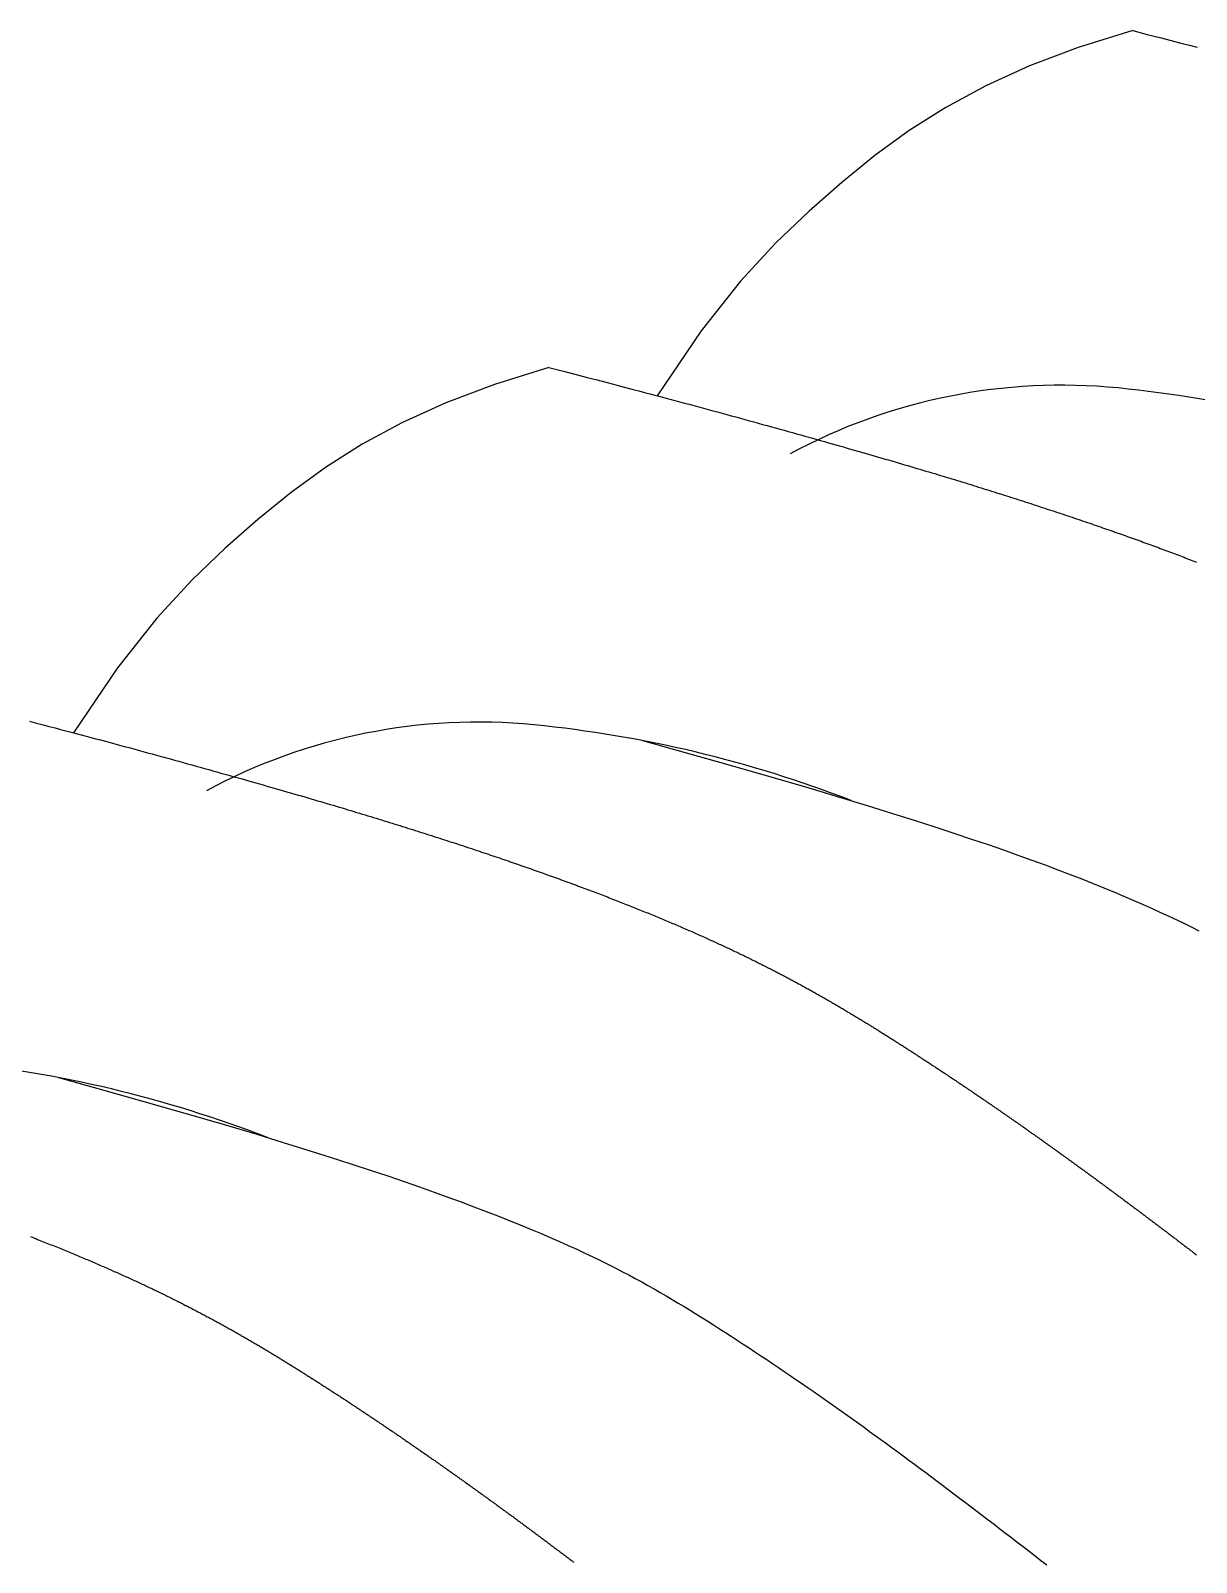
# Model space of a CAD drawing. Header units: inches. Extents: x 62745 to 64469, y 7520 to 8963.
# Drawn here: x 62843.58 to 62847.73, y 8082.37 to 8087.83 of the extents above; entities that cross this region are included whole.
import ezdxf

# ---------------------------------------------------------------- set-up
doc = ezdxf.new("R2010")
doc.units = ezdxf.units.IN
doc.header["$MEASUREMENT"] = 0
doc.layers.add('2', color=2, linetype='Continuous')

msp = doc.modelspace()

# ---------------------------------------------------------------- linework, layer by layer
at = {"layer": '2'}
for points in [[(62847.50064106, 8087.82937887), (62847.30660322, 8087.76920485), (62847.13318988, 8087.70378822), (62846.97723593, 8087.63285783), (62846.83557626, 8087.55614249), (62846.70504576, 8087.47337105), (62846.58247931, 8087.38427233), (62846.4647118, 8087.28857517), (62846.34857812, 8087.1860084), (62846.23040925, 8087.07354072), (62846.10452049, 8086.93710032), (62845.96472324, 8086.75985526), (62845.80757604, 8086.52900914)], [(62847.50064106, 8087.82937887), (62847.55211759, 8087.81616191), (62847.59736189, 8087.80451579), (62847.63709627, 8087.79425865), (62847.67204307, 8087.78520861), (62847.7029246, 8087.7771838), (62847.73046317, 8087.77000234)], [(62845.42218009, 8086.62937887), (62845.22814225, 8086.56920485), (62845.05472891, 8086.50378822), (62844.89877496, 8086.43285783), (62844.75711529, 8086.35614249), (62844.62658479, 8086.27337105), (62844.50401834, 8086.18427233), (62844.38625083, 8086.08857517), (62844.27011715, 8085.9860084), (62844.15194828, 8085.87354072), (62844.02605953, 8085.73710032), (62843.88626227, 8085.55985526), (62843.72911507, 8085.32900914)], [(62845.42218009, 8086.62937887), (62845.47365662, 8086.61616191), (62845.51890092, 8086.60451579), (62845.5586353, 8086.59425865), (62845.5935821, 8086.58520861), (62845.62446363, 8086.5771838), (62845.6520022, 8086.57000234), (62845.67692013, 8086.56348236), (62845.69993975, 8086.55744199), (62845.72168608, 8086.55172367), (62845.74239501, 8086.54626705), (62845.76220511, 8086.54103611), (62845.78125499, 8086.53599482), (62845.79968324, 8086.53110715), (62845.81762844, 8086.52633708), (62845.83522918, 8086.52164858), (62845.85262407, 8086.51700561), (62845.86992823, 8086.51237828), (62845.887163, 8086.50776116), (62845.90432628, 8086.50315496), (62845.92141594, 8086.49856037), (62845.93842988, 8086.4939781), (62845.95536598, 8086.48940886), (62845.97222213, 8086.48485333), (62845.98899621, 8086.48031223), (62846.00568611, 8086.47578626), (62846.02228972, 8086.47127611), (62846.03880492, 8086.4667825), (62846.0552296, 8086.46230612), (62846.07156165, 8086.45784767), (62846.08779895, 8086.45340785), (62846.10393939, 8086.44898738), (62846.11998085, 8086.44458694), (62846.13592123, 8086.44020725), (62846.15175841, 8086.43584899), (62846.16749027, 8086.43151289), (62846.18311471, 8086.42719963), (62846.1986296, 8086.42290992), (62846.21403284, 8086.41864446), (62846.22932232, 8086.41440395), (62846.24449591, 8086.4101891), (62846.25955161, 8086.40600057), (62846.27448781, 8086.40183891), (62846.28930304, 8086.39770464), (62846.30399578, 8086.39359827), (62846.31856454, 8086.38952031), (62846.33300784, 8086.38547128), (62846.34732417, 8086.3814517), (62846.36151203, 8086.37746208), (62846.37557035, 8086.3735028), (62846.3894997, 8086.36957377), (62846.40330104, 8086.36567473), (62846.41697535, 8086.36180547), (62846.43052362, 8086.35796574), (62846.44394682, 8086.35415532), (62846.45724593, 8086.35037396), (62846.47042192, 8086.34662143), (62846.48347589, 8086.34289747), (62846.49640931, 8086.33920168), (62846.50922378, 8086.33553365), (62846.52192091, 8086.33189296), (62846.53450228, 8086.32827917), (62846.5469695, 8086.32469187), (62846.55932415, 8086.32113064), (62846.57156784, 8086.31759505), (62846.58370216, 8086.31408469), (62846.59572871, 8086.31059914), (62846.60764907, 8086.30713796), (62846.61946486, 8086.30370074), (62846.63117765, 8086.30028706), (62846.64278906, 8086.29689649), (62846.65430067, 8086.29352862), (62846.66571408, 8086.29018302), (62846.67703089, 8086.28685927), (62846.68825269, 8086.28355694), (62846.69938108, 8086.28027563), (62846.71041765, 8086.2770149), (62846.72136401, 8086.27377433), (62846.73222173, 8086.27055351), (62846.74299243, 8086.267352), (62846.7536777, 8086.2641694), (62846.76427913, 8086.26100527), (62846.77479831, 8086.25785919), (62846.78523685, 8086.25473075), (62846.79559634, 8086.25161952), (62846.80587838, 8086.24852508), (62846.81608456, 8086.24544701), (62846.82621648, 8086.24238488), (62846.83627573, 8086.23933828), (62846.84626391, 8086.23630678), (62846.85618261, 8086.23328997), (62846.86603344, 8086.23028741), (62846.87581798, 8086.22729869), (62846.88553783, 8086.22432339), (62846.8951946, 8086.22136108), (62846.90478986, 8086.21841134), (62846.91432523, 8086.21547375), (62846.92380229, 8086.2125479), (62846.93322264, 8086.20963335), (62846.94258788, 8086.20672969), (62846.95189961, 8086.20383649), (62846.96115941, 8086.20095333), (62846.97036889, 8086.19807979), (62846.97952963, 8086.19521546), (62846.98864325, 8086.1923599), (62846.99771128, 8086.1895127), (62847.00673512, 8086.18667351), (62847.01571611, 8086.18384197), (62847.02465561, 8086.18101772), (62847.03355494, 8086.17820041), (62847.04241547, 8086.17538969), (62847.05123854, 8086.17258519), (62847.06002548, 8086.16978658), (62847.06877749, 8086.16699354), (62847.07749506, 8086.16420593), (62847.08617856, 8086.16142369), (62847.09482832, 8086.15864672), (62847.10344468, 8086.15587495), (62847.112028, 8086.15310829), (62847.12057861, 8086.15034665), (62847.12909687, 8086.14758996), (62847.13758307, 8086.14483815), (62847.14603736, 8086.14209118), (62847.15445982, 8086.13934904), (62847.16285056, 8086.13661173), (62847.17120966, 8086.13387921), (62847.17953723, 8086.13115149), (62847.18783335, 8086.12842854), (62847.19609813, 8086.12571035), (62847.20433165, 8086.1229969), (62847.21253401, 8086.12028818), (62847.22070532, 8086.11758417), (62847.22884565, 8086.11488486), (62847.23695511, 8086.11219024), (62847.24503379, 8086.10950028), (62847.25308179, 8086.10681498), (62847.2610992, 8086.10413432), (62847.26908611, 8086.10145829), (62847.27704263, 8086.09878686), (62847.28496884, 8086.09612003), (62847.29286485, 8086.09345778), (62847.30073074, 8086.09080009), (62847.30856661, 8086.08814695), (62847.31637256, 8086.08549835), (62847.32414867, 8086.08285427), (62847.33189506, 8086.08021469), (62847.3396118, 8086.07757961), (62847.347299, 8086.074949), (62847.35495676, 8086.07232285), (62847.36258515, 8086.06970115), (62847.37018429, 8086.06708388), (62847.37775426, 8086.06447102), (62847.38529516, 8086.06186257), (62847.39280709, 8086.0592585), (62847.40029014, 8086.0566588), (62847.4077444, 8086.05406346), (62847.41516997, 8086.05147246), (62847.42256695, 8086.04888579), (62847.42993543, 8086.04630343), (62847.4372755, 8086.04372537), (62847.44458726, 8086.04115159), (62847.4518708, 8086.03858207), (62847.45912623, 8086.03601681), (62847.46635363, 8086.03345579), (62847.4735531, 8086.03089899), (62847.48072473, 8086.02834639), (62847.48786862, 8086.02579799), (62847.49498487, 8086.02325377), (62847.50207356, 8086.02071371), (62847.5091348, 8086.0181778), (62847.51616868, 8086.01564602), (62847.52317529, 8086.01311836), (62847.53015473, 8086.01059481), (62847.53710709, 8086.00807534), (62847.54403248, 8086.00555994), (62847.55093097, 8086.00304861), (62847.55780267, 8086.00054132), (62847.56464768, 8085.99803806), (62847.57146609, 8085.99553881), (62847.57825798, 8085.99304356), (62847.58502347, 8085.99055229), (62847.59176264, 8085.988065), (62847.59847558, 8085.98558166), (62847.6051624, 8085.98310226), (62847.61182319, 8085.98062678), (62847.61845804, 8085.97815522), (62847.62506705, 8085.97568755), (62847.63165031, 8085.97322376), (62847.63820791, 8085.97076383), (62847.64473996, 8085.96830775), (62847.65124655, 8085.96585552), (62847.65772777, 8085.9634071), (62847.66418371, 8085.96096248), (62847.67061448, 8085.95852166), (62847.67702016, 8085.95608461), (62847.68340086, 8085.95365133), (62847.68975666, 8085.95122179), (62847.69608767, 8085.94879598), (62847.70239397, 8085.94637389), (62847.70867566, 8085.9439555), (62847.71493284, 8085.9415408), (62847.7211656, 8085.93912977), (62847.72737403, 8085.93672239)], [(62843.57354123, 8085.37000234), (62843.59845916, 8085.36348236), (62843.62147878, 8085.35744199), (62843.64322511, 8085.35172367), (62843.66393404, 8085.34626705), (62843.68374414, 8085.34103611), (62843.70279402, 8085.33599482), (62843.72122227, 8085.33110715), (62843.73916747, 8085.32633708), (62843.75676821, 8085.32164858), (62843.7741631, 8085.31700561), (62843.79146726, 8085.31237828), (62843.80870203, 8085.30776116), (62843.82586531, 8085.30315496), (62843.84295498, 8085.29856037), (62843.85996891, 8085.2939781), (62843.87690501, 8085.28940886), (62843.89376116, 8085.28485333), (62843.91053524, 8085.28031223), (62843.92722514, 8085.27578626), (62843.94382875, 8085.27127611), (62843.96034395, 8085.2667825), (62843.97676863, 8085.26230612), (62843.99310068, 8085.25784767), (62844.00933798, 8085.25340785), (62844.02547842, 8085.24898738), (62844.04151988, 8085.24458694), (62844.05746026, 8085.24020725), (62844.07329744, 8085.23584899), (62844.0890293, 8085.23151289), (62844.10465374, 8085.22719963), (62844.12016864, 8085.22290992), (62844.13557188, 8085.21864446), (62844.15086135, 8085.21440395), (62844.16603494, 8085.2101891), (62844.18109064, 8085.20600057), (62844.19602685, 8085.20183891), (62844.21084207, 8085.19770464), (62844.22553481, 8085.19359827), (62844.24010358, 8085.18952031), (62844.25454687, 8085.18547128), (62844.2688632, 8085.1814517), (62844.28305106, 8085.17746208), (62844.29710939, 8085.1735028), (62844.31103873, 8085.16957377), (62844.32484007, 8085.16567473), (62844.33851438, 8085.16180547), (62844.35206265, 8085.15796574), (62844.36548585, 8085.15415532), (62844.37878496, 8085.15037396), (62844.39196095, 8085.14662143), (62844.40501492, 8085.14289747), (62844.41794834, 8085.13920168), (62844.43076281, 8085.13553365), (62844.44345994, 8085.13189296), (62844.45604131, 8085.12827917), (62844.46850853, 8085.12469187), (62844.48086318, 8085.12113064), (62844.49310687, 8085.11759505), (62844.50524119, 8085.11408469), (62844.51726774, 8085.11059914), (62844.5291881, 8085.10713796), (62844.54100389, 8085.10370074), (62844.55271669, 8085.10028706), (62844.56432809, 8085.09689649), (62844.5758397, 8085.09352862), (62844.58725312, 8085.09018302), (62844.59856992, 8085.08685927), (62844.60979172, 8085.08355694), (62844.62092011, 8085.08027563), (62844.63195668, 8085.0770149), (62844.64290304, 8085.07377433), (62844.65376076, 8085.07055351), (62844.66453146, 8085.067352), (62844.67521673, 8085.0641694), (62844.68581816, 8085.06100527), (62844.69633734, 8085.05785919), (62844.70677588, 8085.05473075), (62844.71713538, 8085.05161952), (62844.72741741, 8085.04852508), (62844.73762359, 8085.04544701), (62844.74775551, 8085.04238488), (62844.75781476, 8085.03933828), (62844.76780294, 8085.03630678), (62844.77772164, 8085.03328997), (62844.78757247, 8085.03028741), (62844.79735701, 8085.02729869), (62844.80707686, 8085.02432339), (62844.81673363, 8085.02136108), (62844.82632889, 8085.01841134), (62844.83586426, 8085.01547375), (62844.84534132, 8085.0125479), (62844.85476167, 8085.00963335), (62844.86412691, 8085.00672969), (62844.87343864, 8085.00383649), (62844.88269844, 8085.00095333), (62844.89190792, 8084.99807979), (62844.90106866, 8084.99521546), (62844.91018228, 8084.9923599), (62844.91925031, 8084.9895127), (62844.92827415, 8084.98667351), (62844.93725514, 8084.98384197), (62844.94619464, 8084.98101772), (62844.95509397, 8084.97820041), (62844.9639545, 8084.97538969), (62844.97277757, 8084.97258519), (62844.98156451, 8084.96978658), (62844.99031652, 8084.96699354), (62844.99903409, 8084.96420593), (62845.00771759, 8084.96142369), (62845.01636735, 8084.95864672), (62845.02498371, 8084.95587495), (62845.03356703, 8084.95310829), (62845.04211764, 8084.95034665), (62845.0506359, 8084.94758996), (62845.05912211, 8084.94483815), (62845.06757639, 8084.94209118), (62845.07599886, 8084.93934904), (62845.08438959, 8084.93661173), (62845.09274869, 8084.93387921), (62845.10107626, 8084.93115149), (62845.10937238, 8084.92842854), (62845.11763716, 8084.92571035), (62845.12587068, 8084.9229969), (62845.13407305, 8084.92028818), (62845.14224435, 8084.91758417), (62845.15038468, 8084.91488486), (62845.15849414, 8084.91219024), (62845.16657282, 8084.90950028), (62845.17462082, 8084.90681498), (62845.18263823, 8084.90413432), (62845.19062514, 8084.90145829), (62845.19858166, 8084.89878686), (62845.20650787, 8084.89612003), (62845.21440388, 8084.89345778), (62845.22226977, 8084.89080009), (62845.23010564, 8084.88814695), (62845.23791159, 8084.88549835), (62845.24568771, 8084.88285427), (62845.25343409, 8084.88021469), (62845.26115083, 8084.87757961), (62845.26883803, 8084.874949), (62845.27649579, 8084.87232285), (62845.28412418, 8084.86970115), (62845.29172332, 8084.86708388), (62845.29929329, 8084.86447102), (62845.30683419, 8084.86186257), (62845.31434612, 8084.8592585), (62845.32182917, 8084.8566588), (62845.32928343, 8084.85406346), (62845.336709, 8084.85147246), (62845.34410598, 8084.84888579), (62845.35147446, 8084.84630343), (62845.35881453, 8084.84372537), (62845.36612629, 8084.84115159), (62845.37340984, 8084.83858207), (62845.38066526, 8084.83601681), (62845.38789266, 8084.83345579), (62845.39509213, 8084.83089899), (62845.40226376, 8084.82834639), (62845.40940765, 8084.82579799), (62845.4165239, 8084.82325377), (62845.42361259, 8084.82071371), (62845.43067383, 8084.8181778), (62845.43770771, 8084.81564602), (62845.44471432, 8084.81311836), (62845.45169376, 8084.81059481), (62845.45864612, 8084.80807534), (62845.46557151, 8084.80555994), (62845.47247, 8084.80304861), (62845.4793417, 8084.80054132), (62845.48618671, 8084.79803806), (62845.49300512, 8084.79553881), (62845.49979701, 8084.79304356), (62845.5065625, 8084.79055229), (62845.51330167, 8084.788065), (62845.52001462, 8084.78558166), (62845.52670143, 8084.78310226), (62845.53336222, 8084.78062678), (62845.53999707, 8084.77815522), (62845.54660608, 8084.77568755), (62845.55318934, 8084.77322376), (62845.55974694, 8084.77076383), (62845.56627899, 8084.76830775), (62845.57278558, 8084.76585552), (62845.5792668, 8084.7634071), (62845.58572274, 8084.76096248), (62845.59215351, 8084.75852166), (62845.59855919, 8084.75608461), (62845.60493989, 8084.75365133), (62845.61129569, 8084.75122179), (62845.6176267, 8084.74879598), (62845.623933, 8084.74637389), (62845.63021469, 8084.7439555), (62845.63647187, 8084.7415408), (62845.64270463, 8084.73912977), (62845.64891306, 8084.73672239), (62845.65509727, 8084.73431866), (62845.66125734, 8084.73191855), (62845.66739338, 8084.72952206), (62845.67350547, 8084.72712916), (62845.67959371, 8084.72473985), (62845.68565819, 8084.7223541), (62845.69169902, 8084.71997191), (62845.69771628, 8084.71759325), (62845.70371008, 8084.71521812), (62845.7096805, 8084.71284649), (62845.71562764, 8084.71047836), (62845.72155159, 8084.70811371), (62845.72745245, 8084.70575252), (62845.73333032, 8084.70339477), (62845.73918529, 8084.70104047), (62845.74501746, 8084.69868958), (62845.75082691, 8084.69634209), (62845.75661375, 8084.69399799), (62845.76237807, 8084.69165727), (62845.76811996, 8084.6893199), (62845.77383953, 8084.68698588), (62845.77953686, 8084.68465519), (62845.78521204, 8084.68232782), (62845.79086518, 8084.68000374), (62845.79649637, 8084.67768295), (62845.80210571, 8084.67536543), (62845.80769328, 8084.67305116), (62845.81325919, 8084.67074013), (62845.81880353, 8084.66843233), (62845.82432639, 8084.66612774), (62845.82982786, 8084.66382634), (62845.83530806, 8084.66152812), (62845.84076706, 8084.65923307), (62845.84620496, 8084.65694117), (62845.85162187, 8084.65465241), (62845.85701786, 8084.65236676), (62845.86239305, 8084.65008423), (62845.86774752, 8084.64780478), (62845.87308136, 8084.64552841), (62845.87839468, 8084.6432551), (62845.88368757, 8084.64098484), (62845.88896012, 8084.63871761), (62845.89421242, 8084.63645339), (62845.89944458, 8084.63419218), (62845.90465669, 8084.63193396), (62845.90984884, 8084.6296787), (62845.91502113, 8084.62742641), (62845.92017365, 8084.62517705), (62845.9253065, 8084.62293062), (62845.93041977, 8084.62068711), (62845.93551356, 8084.61844649), (62845.94058795, 8084.61620876), (62845.94564306, 8084.61397389), (62845.95067897, 8084.61174188), (62845.95569577, 8084.6095127), (62845.96069357, 8084.60728635), (62845.96567245, 8084.60506281), (62845.97063252, 8084.60284206), (62845.97557386, 8084.60062409), (62845.98049657, 8084.59840888), (62845.98540075, 8084.59619642), (62845.99028649, 8084.59398669), (62845.99515389, 8084.59177968), (62846.00000303, 8084.58957538), (62846.00483403, 8084.58737377), (62846.00964696, 8084.58517483), (62846.01444193, 8084.58297855), (62846.01921903, 8084.58078491), (62846.02397836, 8084.57859391), (62846.02872001, 8084.57640551), (62846.03344407, 8084.57421972), (62846.03815064, 8084.57203652), (62846.04283982, 8084.56985588), (62846.0475117, 8084.5676778), (62846.05216637, 8084.56550226), (62846.05680394, 8084.56332924), (62846.06142449, 8084.56115873), (62846.06602812, 8084.55899072), (62846.07061492, 8084.5568252), (62846.07518499, 8084.55466213), (62846.07973843, 8084.55250152), (62846.08427533, 8084.55034334), (62846.08879578, 8084.54818759), (62846.09329989, 8084.54603424), (62846.09778773, 8084.54388328), (62846.10225942, 8084.5417347), (62846.10671504, 8084.53958848), (62846.11115469, 8084.53744461), (62846.11557846, 8084.53530307), (62846.11998646, 8084.53316385), (62846.12437876, 8084.53102692), (62846.12875548, 8084.52889229), (62846.1331167, 8084.52675993), (62846.13746252, 8084.52462982), (62846.14179303, 8084.52250196), (62846.14610833, 8084.52037633), (62846.15040851, 8084.5182529), (62846.15469368, 8084.51613168), (62846.15896391, 8084.51401264), (62846.16321931, 8084.51189577), (62846.16745998, 8084.50978105), (62846.17168601, 8084.50766846), (62846.17589748, 8084.50555801), (62846.18009451, 8084.50344966), (62846.18427718, 8084.5013434), (62846.18844558, 8084.49923922), (62846.19259982, 8084.49713711), (62846.19673999, 8084.49503705), (62846.20086618, 8084.49293901), (62846.20497848, 8084.490843), (62846.209077, 8084.488749), (62846.21316183, 8084.48665698), (62846.21723306, 8084.48456694), (62846.22129078, 8084.48247885), (62846.2253351, 8084.48039272), (62846.2293661, 8084.47830851), (62846.23338389, 8084.47622621), (62846.23738855, 8084.47414582), (62846.24138019, 8084.47206731), (62846.24535889, 8084.46999067), (62846.24932475, 8084.46791589), (62846.25327787, 8084.46584295), (62846.25721834, 8084.46377183), (62846.26114626, 8084.46170253), (62846.26506172, 8084.45963502), (62846.26896481, 8084.45756929), (62846.27285564, 8084.45550533), (62846.27673429, 8084.45344312), (62846.28060086, 8084.45138264), (62846.28445545, 8084.44932389), (62846.28829815, 8084.44726684), (62846.29212905, 8084.44521149), (62846.29594825, 8084.44315781), (62846.29975585, 8084.44110579), (62846.30355195, 8084.43905542), (62846.30733662, 8084.43700668), (62846.31110998, 8084.43495956), (62846.31487211, 8084.43291405), (62846.31862311, 8084.43087011), (62846.32236308, 8084.42882776), (62846.32609211, 8084.42678696), (62846.32981029, 8084.4247477), (62846.33351772, 8084.42270997), (62846.33721449, 8084.42067375), (62846.34090071, 8084.41863904), (62846.34457646, 8084.4166058), (62846.34824184, 8084.41457403), (62846.35189694, 8084.41254372), (62846.35554187, 8084.41051485), (62846.3591767, 8084.40848739), (62846.36280155, 8084.40646135), (62846.3664165, 8084.4044367), (62846.37002165, 8084.40241344), (62846.37361709, 8084.40039153), (62846.37720293, 8084.39837097), (62846.38077924, 8084.39635175), (62846.38434614, 8084.39433385), (62846.38790371, 8084.39231725), (62846.39145204, 8084.39030195), (62846.39499124, 8084.38828791), (62846.39852139, 8084.38627514), (62846.40204259, 8084.38426362), (62846.40555492, 8084.38225332), (62846.40905849, 8084.38024425), (62846.41255338, 8084.37823637), (62846.41603968, 8084.37622968), (62846.4195175, 8084.37422417), (62846.4229869, 8084.37221982), (62846.42644798, 8084.37021661), (62846.42990081, 8084.36821454), (62846.43334548, 8084.36621359), (62846.43678207, 8084.36421375), (62846.44021067, 8084.362215), (62846.44363136, 8084.36021734), (62846.44704421, 8084.35822074), (62846.45044931, 8084.3562252), (62846.45384675, 8084.3542307), (62846.45723659, 8084.35223723), (62846.46061893, 8084.35024478), (62846.46399384, 8084.34825333), (62846.46736139, 8084.34626288), (62846.47072168, 8084.3442734), (62846.47407478, 8084.34228489), (62846.47742078, 8084.34029734), (62846.48075974, 8084.33831072), (62846.48409176, 8084.33632504), (62846.48741691, 8084.33434027), (62846.49073527, 8084.3323564), (62846.49404692, 8084.33037342), (62846.49735195, 8084.32839132), (62846.50065044, 8084.32641008), (62846.50394245, 8084.3244297), (62846.50722808, 8084.32245015), (62846.5105074, 8084.32047143), (62846.5137805, 8084.31849352), (62846.51704746, 8084.31651642), (62846.52030834, 8084.3145401), (62846.52356325, 8084.31256456), (62846.52681225, 8084.31058977), (62846.53005542, 8084.30861574), (62846.53329285, 8084.30664245), (62846.53652462, 8084.30466988), (62846.5397508, 8084.30269802), (62846.54297148, 8084.30072685), (62846.54618673, 8084.29875638), (62846.54939665, 8084.29678658), (62846.5526013, 8084.29481743), (62846.55580076, 8084.29284894), (62846.55899513, 8084.29088108), (62846.56218447, 8084.28891384), (62846.56536887, 8084.28694721), (62846.56854841, 8084.28498118), (62846.57172317, 8084.28301573), (62846.57489323, 8084.28105085), (62846.57805867, 8084.27908653), (62846.58121956, 8084.27712275), (62846.584376, 8084.27515951), (62846.58752805, 8084.27319678), (62846.59067581, 8084.27123457), (62846.59381935, 8084.26927285), (62846.59695874, 8084.26731161), (62846.60009408, 8084.26535084), (62846.60322544, 8084.26339052), (62846.60635288, 8084.26143065), (62846.60947649, 8084.25947121), (62846.61259634, 8084.2575122), (62846.61571248, 8084.25555359), (62846.618825, 8084.25359539), (62846.62193396, 8084.25163757), (62846.62503944, 8084.24968013), (62846.62814149, 8084.24772305), (62846.63124016, 8084.24576634), (62846.63433548, 8084.24380998), (62846.63742748, 8084.24185396), (62846.64051618, 8084.23989829), (62846.64360163, 8084.23794296), (62846.64668385, 8084.23598796), (62846.64976287, 8084.23403328), (62846.65283873, 8084.23207892), (62846.65591144, 8084.23012488), (62846.65898103, 8084.22817115), (62846.66204752, 8084.22621773), (62846.66511093, 8084.22426461), (62846.66817128, 8084.22231179), (62846.6712286, 8084.22035926), (62846.6742829, 8084.21840703), (62846.67733421, 8084.21645508), (62846.68038254, 8084.21450341), (62846.68342793, 8084.21255201), (62846.68647039, 8084.2106009), (62846.68950994, 8084.20865005), (62846.6925466, 8084.20669946), (62846.6955804, 8084.20474914), (62846.69861136, 8084.20279907), (62846.7016395, 8084.20084925), (62846.70466484, 8084.19889968), (62846.7076874, 8084.19695035), (62846.7107072, 8084.19500127), (62846.71372426, 8084.19305241), (62846.71673862, 8084.19110379), (62846.71975028, 8084.1891554), (62846.72275927, 8084.18720722), (62846.72576561, 8084.18525927), (62846.72876932, 8084.18331153), (62846.73177043, 8084.18136399), (62846.73476895, 8084.17941666), (62846.73776491, 8084.17746954), (62846.74075833, 8084.17552261), (62846.74374923, 8084.17357587), (62846.74673763, 8084.17162932), (62846.74972355, 8084.16968295), (62846.75270701, 8084.16773677), (62846.75568804, 8084.16579075), (62846.75866666, 8084.16384491), (62846.76164289, 8084.16189924), (62846.76461674, 8084.15995373), (62846.76758825, 8084.15800837), (62846.77055743, 8084.15606317), (62846.77352431, 8084.15411813), (62846.7764889, 8084.15217322), (62846.77945123, 8084.15022846), (62846.78241132, 8084.14828383), (62846.78536919, 8084.14633934), (62846.78832487, 8084.14439497), (62846.79127836, 8084.14245073), (62846.7942297, 8084.14050661), (62846.79717891, 8084.13856261), (62846.800126, 8084.13661872), (62846.803071, 8084.13467493), (62846.80601392, 8084.13273125), (62846.80895479, 8084.13078767), (62846.81189362, 8084.12884418), (62846.81483042, 8084.12690079), (62846.81776523, 8084.12495749), (62846.82069805, 8084.12301427), (62846.82362891, 8084.12107113), (62846.8265578, 8084.11912807), (62846.82948474, 8084.11718509), (62846.83240973, 8084.11524219), (62846.83533279, 8084.11329935), (62846.83825392, 8084.11135659), (62846.84117314, 8084.10941389), (62846.84409045, 8084.10747126), (62846.84700586, 8084.10552869), (62846.84991937, 8084.10358618), (62846.852831, 8084.10164373), (62846.85574075, 8084.09970133), (62846.85864863, 8084.09775899), (62846.86155464, 8084.0958167), (62846.86445879, 8084.09387446), (62846.86736109, 8084.09193227), (62846.87026155, 8084.08999012), (62846.87316016, 8084.08804802), (62846.87605695, 8084.08610596), (62846.87895191, 8084.08416394), (62846.88184505, 8084.08222195), (62846.88473637, 8084.08028), (62846.8876259, 8084.07833808), (62846.89051362, 8084.0763962), (62846.89339956, 8084.07445434), (62846.89628371, 8084.07251251), (62846.89916608, 8084.0705707), (62846.90204668, 8084.06862891), (62846.90492552, 8084.06668715), (62846.9078026, 8084.0647454), (62846.91067793, 8084.06280366), (62846.91355152, 8084.06086195), (62846.91642337, 8084.05892024), (62846.91929349, 8084.05697854), (62846.92216189, 8084.05503685), (62846.92502857, 8084.05309516), (62846.92789354, 8084.05115348), (62846.93075681, 8084.0492118), (62846.93361838, 8084.04727012), (62846.93647827, 8084.04532843), (62846.93933647, 8084.04338674), (62846.942193, 8084.04144504), (62846.94504785, 8084.03950333), (62846.94790105, 8084.03756161), (62846.95075259, 8084.03561987), (62846.95360249, 8084.03367812), (62846.95645074, 8084.03173635), (62846.95929736, 8084.02979456), (62846.96214235, 8084.02785275), (62846.96498572, 8084.02591091), (62846.96782747, 8084.02396905), (62846.97066762, 8084.02202715), (62846.97350617, 8084.02008523), (62846.97634312, 8084.01814327), (62846.97917849, 8084.01620128), (62846.98201228, 8084.01425925), (62846.98484449, 8084.01231718), (62846.98767514, 8084.01037507), (62846.99050422, 8084.00843291), (62846.99333176, 8084.00649071), (62846.99615775, 8084.00454846), (62846.9989822, 8084.00260616), (62847.00180512, 8084.00066381), (62847.00462651, 8083.99872141), (62847.00744638, 8083.99677894), (62847.01026474, 8083.99483642), (62847.0130816, 8083.99289384), (62847.01589696, 8083.9909512), (62847.01871083, 8083.98900849), (62847.02152321, 8083.98706571), (62847.02433411, 8083.98512286), (62847.02714354, 8083.98317994), (62847.02995151, 8083.98123695), (62847.03275803, 8083.97929388), (62847.03556309, 8083.97735074), (62847.0383667, 8083.97540751), (62847.04116888, 8083.97346421), (62847.04396963, 8083.97152081), (62847.04676896, 8083.96957734), (62847.04956687, 8083.96763377), (62847.05236337, 8083.96569011), (62847.05515847, 8083.96374636), (62847.05795217, 8083.96180252), (62847.06074448, 8083.95985858), (62847.06353541, 8083.95791454), (62847.06632496, 8083.95597039), (62847.06911315, 8083.95402615), (62847.07189997, 8083.9520818), (62847.07468544, 8083.95013734), (62847.07746956, 8083.94819277), (62847.08025233, 8083.94624809), (62847.08303378, 8083.9443033), (62847.08581389, 8083.94235839), (62847.08859268, 8083.94041336), (62847.09137016, 8083.93846821), (62847.09414633, 8083.93652294), (62847.0969212, 8083.93457754), (62847.09969478, 8083.93263202), (62847.10246707, 8083.93068637), (62847.10523808, 8083.92874059), (62847.10800781, 8083.92679467), (62847.11077628, 8083.92484862), (62847.11354349, 8083.92290243), (62847.11630945, 8083.9209561), (62847.11907416, 8083.91900963), (62847.12183763, 8083.91706302), (62847.12459986, 8083.91511626), (62847.12736087, 8083.91316935), (62847.13012067, 8083.9112223), (62847.13287925, 8083.90927509), (62847.13563662, 8083.90732772), (62847.1383928, 8083.9053802), (62847.14114778, 8083.90343252), (62847.14390158, 8083.90148468), (62847.1466542, 8083.89953668), (62847.14940565, 8083.89758851), (62847.15215593, 8083.89564018), (62847.15490506, 8083.89369167), (62847.15765304, 8083.891743), (62847.16039987, 8083.88979415), (62847.16314556, 8083.88784512), (62847.16589013, 8083.88589592), (62847.16863357, 8083.88394653), (62847.17137589, 8083.88199697), (62847.17411711, 8083.88004722), (62847.17685722, 8083.87809729), (62847.17959623, 8083.87614716), (62847.18233415, 8083.87419685), (62847.18507099, 8083.87224634), (62847.18780676, 8083.87029564), (62847.19054146, 8083.86834474), (62847.19327509, 8083.86639364), (62847.19600767, 8083.86444234), (62847.1987392, 8083.86249084), (62847.20146968, 8083.86053913), (62847.20419914, 8083.85858722), (62847.20692756, 8083.85663509), (62847.20965496, 8083.85468275), (62847.21238135, 8083.8527302), (62847.21510673, 8083.85077744), (62847.2178311, 8083.84882445), (62847.22055449, 8083.84687124), (62847.22327688, 8083.84491782), (62847.2259983, 8083.84296416), (62847.22871874, 8083.84101028), (62847.23143822, 8083.83905618), (62847.23415673, 8083.83710184), (62847.23687429, 8083.83514726), (62847.23959091, 8083.83319246), (62847.24230658, 8083.83123741), (62847.24502132, 8083.82928213), (62847.24773514, 8083.8273266), (62847.25044803, 8083.82537083), (62847.25316002, 8083.82341482), (62847.25587109, 8083.82145855), (62847.25858127, 8083.81950204), (62847.26129056, 8083.81754527), (62847.26399896, 8083.81558825), (62847.26670648, 8083.81363098), (62847.26941313, 8083.81167344), (62847.27211892, 8083.80971564), (62847.27482385, 8083.80775758), (62847.27752792, 8083.80579926), (62847.28023115, 8083.80384067), (62847.28293355, 8083.80188181), (62847.28563511, 8083.79992268), (62847.28833585, 8083.79796327), (62847.29103577, 8083.79600359), (62847.29373488, 8083.79404363), (62847.29643319, 8083.79208339), (62847.2991307, 8083.79012287), (62847.30182742, 8083.78816207), (62847.30452336, 8083.78620098), (62847.30721852, 8083.7842396), (62847.30991291, 8083.78227793), (62847.31260654, 8083.78031596), (62847.31529942, 8083.77835371), (62847.31799154, 8083.77639115), (62847.32068292, 8083.7744283), (62847.32337357, 8083.77246514), (62847.32606349, 8083.77050169), (62847.32875268, 8083.76853792), (62847.33144116, 8083.76657385), (62847.33412893, 8083.76460947), (62847.33681601, 8083.76264478), (62847.33950238, 8083.76067977), (62847.34218807, 8083.75871445), (62847.34487308, 8083.75674881), (62847.34755741, 8083.75478285), (62847.35024108, 8083.75281657), (62847.35292408, 8083.75084996), (62847.35560643, 8083.74888303), (62847.35828814, 8083.74691576), (62847.3609692, 8083.74494817), (62847.36364963, 8083.74298024), (62847.36632943, 8083.74101198), (62847.36900862, 8083.73904338), (62847.37168719, 8083.73707444), (62847.37436516, 8083.73510516), (62847.37704252, 8083.73313553), (62847.37971929, 8083.73116556), (62847.38239548, 8083.72919525), (62847.38507109, 8083.72722458), (62847.38774613, 8083.72525356), (62847.3904206, 8083.72328218), (62847.39309451, 8083.72131045), (62847.39576787, 8083.71933836), (62847.39844069, 8083.71736591), (62847.40111297, 8083.7153931), (62847.40378472, 8083.71341992), (62847.40645594, 8083.71144637), (62847.40912664, 8083.70947246), (62847.41179684, 8083.70749817), (62847.41446653, 8083.70552351), (62847.41713572, 8083.70354848), (62847.41980443, 8083.70157307), (62847.42247265, 8083.69959727), (62847.42514039, 8083.6976211), (62847.42780766, 8083.69564454), (62847.43047447, 8083.6936676), (62847.43314082, 8083.69169026), (62847.43580673, 8083.68971254), (62847.43847219, 8083.68773442), (62847.44113721, 8083.68575591), (62847.44380181, 8083.683777), (62847.44646599, 8083.6817977), (62847.44912974, 8083.67981799), (62847.45179309, 8083.67783788), (62847.45445604, 8083.67585736), (62847.4571186, 8083.67387643), (62847.45978076, 8083.6718951), (62847.46244254, 8083.66991336), (62847.46510395, 8083.6679312), (62847.46776499, 8083.66594862), (62847.47042568, 8083.66396563), (62847.473086, 8083.66198221), (62847.47574598, 8083.65999838), (62847.47840562, 8083.65801412), (62847.48106492, 8083.65602943), (62847.4837239, 8083.65404431), (62847.48638256, 8083.65205876), (62847.4890409, 8083.65007278), (62847.49169894, 8083.64808637), (62847.49435668, 8083.64609952), (62847.49701412, 8083.64411222), (62847.49967128, 8083.64212449), (62847.50232816, 8083.64013631), (62847.50498477, 8083.63814769), (62847.50764111, 8083.63615862), (62847.5102972, 8083.6341691), (62847.51295303, 8083.63217913), (62847.51560862, 8083.6301887), (62847.51826396, 8083.62819781), (62847.52091908, 8083.62620647), (62847.52357397, 8083.62421467), (62847.52622864, 8083.6222224), (62847.52888311, 8083.62022967), (62847.53153737, 8083.61823647), (62847.53419143, 8083.61624281), (62847.5368453, 8083.61424867), (62847.53949898, 8083.61225406), (62847.54215249, 8083.61025897), (62847.54480583, 8083.6082634), (62847.547459, 8083.60626736), (62847.55011202, 8083.60427083), (62847.55276489, 8083.60227382), (62847.55541762, 8083.60027632), (62847.55807021, 8083.59827834), (62847.56072267, 8083.59627986), (62847.56337501, 8083.5942809), (62847.56602723, 8083.59228143), (62847.56867934, 8083.59028147), (62847.57133135, 8083.58828101), (62847.57398327, 8083.58628005), (62847.57663509, 8083.58427859), (62847.57928684, 8083.58227662), (62847.58193851, 8083.58027415), (62847.58459011, 8083.57827116), (62847.58724165, 8083.57626766), (62847.58989314, 8083.57426365), (62847.59254458, 8083.57225912), (62847.59519597, 8083.57025408), (62847.59784734, 8083.56824851), (62847.60049867, 8083.56624243), (62847.60314999, 8083.56423581), (62847.60580129, 8083.56222867), (62847.60845259, 8083.56022101), (62847.61110388, 8083.55821281), (62847.61375519, 8083.55620408), (62847.6164065, 8083.55419481), (62847.61905784, 8083.55218501), (62847.6217092, 8083.55017466), (62847.6243606, 8083.54816378), (62847.62701204, 8083.54615235), (62847.62966352, 8083.54414038), (62847.63231507, 8083.54212785), (62847.63496667, 8083.54011478), (62847.63761834, 8083.53810116), (62847.64027008, 8083.53608698), (62847.64292191, 8083.53407225), (62847.64557382, 8083.53205695), (62847.64822584, 8083.5300411), (62847.65087795, 8083.52802468), (62847.65353017, 8083.5260077), (62847.65618251, 8083.52399015), (62847.65883497, 8083.52197203), (62847.66148756, 8083.51995335), (62847.66414028, 8083.51793408), (62847.66679315, 8083.51591425), (62847.66944617, 8083.51389383), (62847.67209935, 8083.51187283), (62847.67475268, 8083.50985126), (62847.67740619, 8083.5078291), (62847.68005988, 8083.50580635), (62847.68271375, 8083.50378301), (62847.68536781, 8083.50175909), (62847.68802207, 8083.49973457), (62847.69067653, 8083.49770946), (62847.6933312, 8083.49568375), (62847.69598609, 8083.49365744), (62847.69864121, 8083.49163053), (62847.70129656, 8083.48960301), (62847.70395214, 8083.48757489), (62847.70660798, 8083.48554617), (62847.70926406, 8083.48351683), (62847.7119204, 8083.48148689), (62847.71457701, 8083.47945632), (62847.71723389, 8083.47742515), (62847.71989105, 8083.47539335), (62847.72254849, 8083.47336094), (62847.72520623, 8083.4713279), (62847.72786427, 8083.46929424)], [(62845.75506944, 8085.3008563), (62845.87811941, 8085.2668401), (62846.05857734, 8085.21614878), (62846.21257987, 8085.1720811), (62846.34404134, 8085.13367035), (62846.45687607, 8085.09994982), (62846.55499837, 8085.06995281), (62846.64232258, 8085.04271262), (62846.72221474, 8085.01739405), (62846.79584778, 8084.99368794), (62846.86384637, 8084.97141666), (62846.92683516, 8084.95040255), (62846.98543881, 8084.93046799), (62847.04028198, 8084.91143532), (62847.09198934, 8084.8931269), (62847.14118553, 8084.87536509), (62847.18840068, 8084.85800065), (62847.2337867, 8084.84099799), (62847.27740098, 8084.82434992), (62847.3193009, 8084.80804925), (62847.35954383, 8084.79208879), (62847.39818715, 8084.77646136), (62847.43528825, 8084.76115978), (62847.4709045, 8084.74617684), (62847.50509598, 8084.73150358), (62847.53793354, 8084.71712383), (62847.56949072, 8084.70301965), (62847.59984106, 8084.6891731), (62847.62905813, 8084.67556623), (62847.65721545, 8084.66218109), (62847.68438658, 8084.64899974), (62847.71064506, 8084.63600422), (62847.73606516, 8084.62317483)], [(62843.67660848, 8084.1008563), (62843.79965844, 8084.0668401), (62843.98011637, 8084.01614878), (62844.1341189, 8083.9720811), (62844.26558037, 8083.93367035), (62844.3784151, 8083.89994982), (62844.4765374, 8083.86995281), (62844.56386161, 8083.84271262), (62844.64375377, 8083.81739405), (62844.71738681, 8083.79368794), (62844.7853854, 8083.77141666), (62844.84837419, 8083.75040255), (62844.90697784, 8083.73046799), (62844.96182102, 8083.71143532), (62845.01352837, 8083.6931269), (62845.06272456, 8083.67536509), (62845.10993971, 8083.65800065), (62845.15532573, 8083.64099799), (62845.19894001, 8083.62434992), (62845.24083993, 8083.60804925), (62845.28108286, 8083.59208879), (62845.31972618, 8083.57646136), (62845.35682728, 8083.56115978), (62845.39244353, 8083.54617684), (62845.42663501, 8083.53150358), (62845.45947257, 8083.51712383), (62845.49102975, 8083.50301965), (62845.52138009, 8083.4891731), (62845.55059716, 8083.47556623), (62845.57875448, 8083.46218109), (62845.60592561, 8083.44899974), (62845.63218409, 8083.43600422), (62845.65760419, 8083.42317483), (62845.68226302, 8083.41048484), (62845.70623843, 8083.39790573), (62845.72960825, 8083.38540901), (62845.75245033, 8083.37296617), (62845.77484249, 8083.36054872), (62845.79686259, 8083.34812815), (62845.81858846, 8083.33567595), (62845.84009062, 8083.32316693), (62845.8614104, 8083.31058908), (62845.88258178, 8083.29793368), (62845.90363877, 8083.28519202), (62845.92461536, 8083.27235539), (62845.94554555, 8083.25941507), (62845.96646335, 8083.24636235), (62845.98740274, 8083.23318853), (62846.00838982, 8083.21988832), (62846.02941898, 8083.20647015), (62846.05047671, 8083.19294591), (62846.07154948, 8083.17932746), (62846.09262379, 8083.16562667), (62846.11368611, 8083.15185541), (62846.13472293, 8083.13802556), (62846.15572073, 8083.12414898), (62846.17666793, 8083.11023593), (62846.19756069, 8083.09629019), (62846.21839712, 8083.08231393), (62846.23917531, 8083.0683093), (62846.25989335, 8083.05427848), (62846.28054936, 8083.04022363), (62846.30114143, 8083.02614691), (62846.32166765, 8083.01205049), (62846.34212717, 8082.99793585), (62846.36252328, 8082.98380171), (62846.38286034, 8082.96964611), (62846.40314267, 8082.95546709), (62846.42337461, 8082.9412627), (62846.44356051, 8082.92703098), (62846.46370471, 8082.91276996), (62846.48381154, 8082.89847768), (62846.50388532, 8082.8841522), (62846.52393022, 8082.86979165), (62846.5439504, 8082.85539417), (62846.56395, 8082.84095788), (62846.58393317, 8082.82648094), (62846.60390406, 8082.81196149), (62846.62386683, 8082.79739765), (62846.64382561, 8082.78278758), (62846.66378452, 8082.76812943), (62846.68374751, 8082.75342151), (62846.70371849, 8082.73866214), (62846.72370137, 8082.72384964), (62846.74370006, 8082.70898233), (62846.76371848, 8082.69405854), (62846.78376054, 8082.67907658), (62846.80383015, 8082.66403478), (62846.82393117, 8082.64893151), (62846.8440673, 8082.63376529), (62846.86424221, 8082.61853469), (62846.88445953, 8082.60323827), (62846.90472293, 8082.5878746), (62846.92503607, 8082.57244225), (62846.94540258, 8082.55693979), (62846.96582614, 8082.54136577), (62846.98631021, 8082.52571892), (62847.00685758, 8082.50999855), (62847.02747086, 8082.4942041), (62847.04815264, 8082.47833502), (62847.06890555, 8082.46239079), (62847.08973217, 8082.44637083), (62847.11063512, 8082.43027462), (62847.13161701, 8082.41410161), (62847.15267989, 8082.3978516), (62847.17382364, 8082.38152585), (62847.19504759, 8082.36512595)], [(62843.5766363, 8083.53431866), (62843.58279637, 8083.53191855), (62843.58893241, 8083.52952206), (62843.5950445, 8083.52712916), (62843.60113274, 8083.52473985), (62843.60719723, 8083.5223541), (62843.61323805, 8083.51997191), (62843.61925532, 8083.51759325), (62843.62524911, 8083.51521812), (62843.63121953, 8083.51284649), (62843.63716667, 8083.51047836), (62843.64309062, 8083.50811371), (62843.64899149, 8083.50575252), (62843.65486936, 8083.50339477), (62843.66072433, 8083.50104047), (62843.66655649, 8083.49868958), (62843.67236594, 8083.49634209), (62843.67815278, 8083.49399799), (62843.6839171, 8083.49165727), (62843.689659, 8083.4893199), (62843.69537856, 8083.48698588), (62843.70107589, 8083.48465519), (62843.70675107, 8083.48232782), (62843.71240421, 8083.48000374), (62843.7180354, 8083.47768295), (62843.72364474, 8083.47536543), (62843.72923231, 8083.47305116), (62843.73479822, 8083.47074013), (62843.74034256, 8083.46843233), (62843.74586542, 8083.46612774), (62843.7513669, 8083.46382634), (62843.75684709, 8083.46152812), (62843.76230609, 8083.45923307), (62843.76774399, 8083.45694117), (62843.7731609, 8083.45465241), (62843.77855689, 8083.45236676), (62843.78393208, 8083.45008423), (62843.78928655, 8083.44780478), (62843.79462039, 8083.44552841), (62843.79993371, 8083.4432551), (62843.8052266, 8083.44098484), (62843.81049915, 8083.43871761), (62843.81575146, 8083.43645339), (62843.82098362, 8083.43419218), (62843.82619572, 8083.43193396), (62843.83138787, 8083.4296787), (62843.83656016, 8083.42742641), (62843.84171268, 8083.42517705), (62843.84684553, 8083.42293062), (62843.8519588, 8083.42068711), (62843.85705259, 8083.41844649), (62843.86212699, 8083.41620876), (62843.86718209, 8083.41397389), (62843.872218, 8083.41174188), (62843.8772348, 8083.4095127), (62843.8822326, 8083.40728635), (62843.88721148, 8083.40506281), (62843.89217155, 8083.40284206), (62843.89711289, 8083.40062409), (62843.9020356, 8083.39840888), (62843.90693978, 8083.39619642), (62843.91182552, 8083.39398669), (62843.91669292, 8083.39177968), (62843.92154206, 8083.38957538), (62843.92637306, 8083.38737377), (62843.93118599, 8083.38517483), (62843.93598096, 8083.38297855), (62843.94075806, 8083.38078491), (62843.94551739, 8083.37859391), (62843.95025904, 8083.37640551), (62843.9549831, 8083.37421972), (62843.95968967, 8083.37203652), (62843.96437885, 8083.36985588), (62843.96905073, 8083.3676778), (62843.9737054, 8083.36550226), (62843.97834297, 8083.36332924), (62843.98296352, 8083.36115873), (62843.98756715, 8083.35899072), (62843.99215395, 8083.3568252), (62843.99672403, 8083.35466213), (62844.00127746, 8083.35250152), (62844.00581436, 8083.35034334), (62844.01033482, 8083.34818759), (62844.01483892, 8083.34603424), (62844.01932677, 8083.34388328), (62844.02379845, 8083.3417347), (62844.02825407, 8083.33958848), (62844.03269372, 8083.33744461), (62844.0371175, 8083.33530307), (62844.04152549, 8083.33316385), (62844.0459178, 8083.33102692), (62844.05029451, 8083.32889229), (62844.05465573, 8083.32675993), (62844.05900155, 8083.32462982), (62844.06333206, 8083.32250196), (62844.06764736, 8083.32037633), (62844.07194754, 8083.3182529), (62844.07623271, 8083.31613168), (62844.08050294, 8083.31401264), (62844.08475835, 8083.31189577), (62844.08899901, 8083.30978105), (62844.09322504, 8083.30766846), (62844.09743651, 8083.30555801), (62844.10163354, 8083.30344966), (62844.10581621, 8083.3013434), (62844.10998461, 8083.29923922), (62844.11413885, 8083.29713711), (62844.11827902, 8083.29503705), (62844.12240521, 8083.29293901), (62844.12651752, 8083.290843), (62844.13061603, 8083.288749), (62844.13470086, 8083.28665698), (62844.13877209, 8083.28456694), (62844.14282981, 8083.28247885), (62844.14687413, 8083.28039272), (62844.15090513, 8083.27830851), (62844.15492292, 8083.27622621), (62844.15892758, 8083.27414582), (62844.16291922, 8083.27206731), (62844.16689792, 8083.26999067), (62844.17086378, 8083.26791589), (62844.1748169, 8083.26584295), (62844.17875737, 8083.26377183), (62844.18268529, 8083.26170253), (62844.18660075, 8083.25963502), (62844.19050384, 8083.25756929), (62844.19439467, 8083.25550533), (62844.19827332, 8083.25344312), (62844.20213989, 8083.25138264), (62844.20599448, 8083.24932389), (62844.20983718, 8083.24726684), (62844.21366808, 8083.24521149), (62844.21748729, 8083.24315781), (62844.22129489, 8083.24110579), (62844.22509098, 8083.23905542), (62844.22887565, 8083.23700668), (62844.23264901, 8083.23495956), (62844.23641114, 8083.23291405), (62844.24016214, 8083.23087011), (62844.24390211, 8083.22882776), (62844.24763114, 8083.22678696), (62844.25134932, 8083.2247477), (62844.25505675, 8083.22270997), (62844.25875352, 8083.22067375), (62844.26243974, 8083.21863904), (62844.26611549, 8083.2166058), (62844.26978087, 8083.21457403), (62844.27343597, 8083.21254372), (62844.2770809, 8083.21051485), (62844.28071574, 8083.20848739), (62844.28434058, 8083.20646135), (62844.28795553, 8083.2044367), (62844.29156068, 8083.20241344), (62844.29515613, 8083.20039153), (62844.29874196, 8083.19837097), (62844.30231827, 8083.19635175), (62844.30588517, 8083.19433385), (62844.30944274, 8083.19231725), (62844.31299107, 8083.19030195), (62844.31653027, 8083.18828791), (62844.32006042, 8083.18627514), (62844.32358162, 8083.18426362), (62844.32709395, 8083.18225332), (62844.33059752, 8083.18024425), (62844.33409241, 8083.17823637), (62844.33757872, 8083.17622968), (62844.34105653, 8083.17422417), (62844.34452593, 8083.17221982), (62844.34798701, 8083.17021661), (62844.35143984, 8083.16821454), (62844.35488451, 8083.16621359), (62844.3583211, 8083.16421375), (62844.3617497, 8083.162215), (62844.36517039, 8083.16021734), (62844.36858324, 8083.15822074), (62844.37198835, 8083.1562252), (62844.37538578, 8083.1542307), (62844.37877562, 8083.15223723), (62844.38215796, 8083.15024478), (62844.38553287, 8083.14825333), (62844.38890042, 8083.14626288), (62844.39226071, 8083.1442734), (62844.39561381, 8083.14228489), (62844.39895981, 8083.14029734), (62844.40229877, 8083.13831072), (62844.40563079, 8083.13632504), (62844.40895594, 8083.13434027), (62844.4122743, 8083.1323564), (62844.41558596, 8083.13037342), (62844.41889098, 8083.12839132), (62844.42218947, 8083.12641008), (62844.42548148, 8083.1244297), (62844.42876711, 8083.12245015), (62844.43204644, 8083.12047143), (62844.43531953, 8083.11849352), (62844.43858649, 8083.11651642), (62844.44184738, 8083.1145401), (62844.44510228, 8083.11256456), (62844.44835128, 8083.11058977), (62844.45159445, 8083.10861574), (62844.45483188, 8083.10664245), (62844.45806365, 8083.10466988), (62844.46128983, 8083.10269802), (62844.46451051, 8083.10072685), (62844.46772576, 8083.09875638), (62844.47093568, 8083.09678658), (62844.47414033, 8083.09481743), (62844.4773398, 8083.09284894), (62844.48053416, 8083.09088108), (62844.4837235, 8083.08891384), (62844.48690791, 8083.08694721), (62844.49008745, 8083.08498118), (62844.4932622, 8083.08301573), (62844.49643226, 8083.08105085), (62844.4995977, 8083.07908653), (62844.50275859, 8083.07712275), (62844.50591503, 8083.07515951), (62844.50906709, 8083.07319678), (62844.51221484, 8083.07123457), (62844.51535838, 8083.06927285), (62844.51849777, 8083.06731161), (62844.52163311, 8083.06535084), (62844.52476447, 8083.06339052), (62844.52789192, 8083.06143065), (62844.53101553, 8083.05947121), (62844.53413537, 8083.0575122), (62844.53725151, 8083.05555359), (62844.54036403, 8083.05359539), (62844.54347299, 8083.05163757), (62844.54657847, 8083.04968013), (62844.54968052, 8083.04772305), (62844.55277919, 8083.04576634), (62844.55587451, 8083.04380998), (62844.55896651, 8083.04185396), (62844.56205521, 8083.03989829), (62844.56514066, 8083.03794296), (62844.56822288, 8083.03598796), (62844.5713019, 8083.03403328), (62844.57437776, 8083.03207892), (62844.57745047, 8083.03012488), (62844.58052006, 8083.02817115), (62844.58358655, 8083.02621773), (62844.58664996, 8083.02426461), (62844.58971031, 8083.02231179), (62844.59276763, 8083.02035926), (62844.59582193, 8083.01840703), (62844.59887324, 8083.01645508), (62844.60192157, 8083.01450341), (62844.60496696, 8083.01255201), (62844.60800942, 8083.0106009), (62844.61104897, 8083.00865005), (62844.61408563, 8083.00669946), (62844.61711943, 8083.00474914), (62844.62015039, 8083.00279907), (62844.62317853, 8083.00084925), (62844.62620387, 8082.99889968), (62844.62922643, 8082.99695035), (62844.63224623, 8082.99500127), (62844.6352633, 8082.99305241), (62844.63827765, 8082.99110379), (62844.64128931, 8082.9891554), (62844.6442983, 8082.98720722), (62844.64730464, 8082.98525927), (62844.65030835, 8082.98331153), (62844.65330946, 8082.98136399), (62844.65630798, 8082.97941666), (62844.65930394, 8082.97746954), (62844.66229736, 8082.97552261), (62844.66528826, 8082.97357587), (62844.66827666, 8082.97162932), (62844.67126258, 8082.96968295), (62844.67424604, 8082.96773677), (62844.67722707, 8082.96579075), (62844.68020569, 8082.96384491), (62844.68318192, 8082.96189924), (62844.68615578, 8082.95995373), (62844.68912728, 8082.95800837), (62844.69209647, 8082.95606317), (62844.69506334, 8082.95411813), (62844.69802794, 8082.95217322), (62844.70099027, 8082.95022846), (62844.70395036, 8082.94828383), (62844.70690823, 8082.94633934), (62844.7098639, 8082.94439497), (62844.71281739, 8082.94245073), (62844.71576874, 8082.94050661), (62844.71871794, 8082.93856261), (62844.72166504, 8082.93661872), (62844.72461003, 8082.93467493), (62844.72755296, 8082.93273125), (62844.73049382, 8082.93078767), (62844.73343265, 8082.92884418), (62844.73636945, 8082.92690079), (62844.73930426, 8082.92495749), (62844.74223709, 8082.92301427), (62844.74516794, 8082.92107113), (62844.74809683, 8082.91912807), (62844.75102377, 8082.91718509), (62844.75394876, 8082.91524219), (62844.75687182, 8082.91329935), (62844.75979295, 8082.91135659), (62844.76271217, 8082.90941389), (62844.76562948, 8082.90747126), (62844.76854489, 8082.90552869), (62844.7714584, 8082.90358618), (62844.77437003, 8082.90164373), (62844.77727979, 8082.89970133), (62844.78018766, 8082.89775899), (62844.78309367, 8082.8958167), (62844.78599783, 8082.89387446), (62844.78890013, 8082.89193227), (62844.79180058, 8082.88999012), (62844.79469919, 8082.88804802), (62844.79759598, 8082.88610596), (62844.80049094, 8082.88416394), (62844.80338408, 8082.88222195), (62844.8062754, 8082.88028), (62844.80916493, 8082.87833808), (62844.81205265, 8082.8763962), (62844.81493859, 8082.87445434), (62844.81782274, 8082.87251251), (62844.82070511, 8082.8705707), (62844.82358571, 8082.86862891), (62844.82646455, 8082.86668715), (62844.82934163, 8082.8647454), (62844.83221696, 8082.86280366), (62844.83509055, 8082.86086195), (62844.8379624, 8082.85892024), (62844.84083252, 8082.85697854), (62844.84370092, 8082.85503685), (62844.8465676, 8082.85309516), (62844.84943257, 8082.85115348), (62844.85229584, 8082.8492118), (62844.85515741, 8082.84727012), (62844.8580173, 8082.84532843), (62844.8608755, 8082.84338674), (62844.86373203, 8082.84144504), (62844.86658688, 8082.83950333), (62844.86944008, 8082.83756161), (62844.87229162, 8082.83561987), (62844.87514152, 8082.83367812), (62844.87798977, 8082.83173635), (62844.88083639, 8082.82979456), (62844.88368138, 8082.82785275), (62844.88652475, 8082.82591091), (62844.8893665, 8082.82396905), (62844.89220665, 8082.82202715), (62844.8950452, 8082.82008523), (62844.89788215, 8082.81814327), (62844.90071752, 8082.81620128), (62844.90355131, 8082.81425925), (62844.90638352, 8082.81231718), (62844.90921417, 8082.81037507), (62844.91204326, 8082.80843291), (62844.91487079, 8082.80649071), (62844.91769678, 8082.80454846), (62844.92052123, 8082.80260616), (62844.92334415, 8082.80066381), (62844.92616554, 8082.79872141), (62844.92898541, 8082.79677894), (62844.93180377, 8082.79483642), (62844.93462063, 8082.79289384), (62844.93743599, 8082.7909512), (62844.94024986, 8082.78900849), (62844.94306224, 8082.78706571), (62844.94587314, 8082.78512286), (62844.94868258, 8082.78317994), (62844.95149054, 8082.78123695), (62844.95429706, 8082.77929388), (62844.95710212, 8082.77735074), (62844.95990573, 8082.77540751), (62844.96270791, 8082.77346421), (62844.96550866, 8082.77152081), (62844.96830799, 8082.76957734), (62844.9711059, 8082.76763377), (62844.9739024, 8082.76569011), (62844.9766975, 8082.76374636), (62844.9794912, 8082.76180252), (62844.98228351, 8082.75985858), (62844.98507444, 8082.75791454), (62844.98786399, 8082.75597039), (62844.99065218, 8082.75402615), (62844.993439, 8082.7520818), (62844.99622447, 8082.75013734), (62844.99900859, 8082.74819277), (62845.00179136, 8082.74624809), (62845.00457281, 8082.7443033), (62845.00735292, 8082.74235839), (62845.01013171, 8082.74041336), (62845.01290919, 8082.73846821), (62845.01568536, 8082.73652294), (62845.01846023, 8082.73457754), (62845.02123381, 8082.73263202), (62845.0240061, 8082.73068637), (62845.02677711, 8082.72874059), (62845.02954684, 8082.72679467), (62845.03231531, 8082.72484862), (62845.03508252, 8082.72290243), (62845.03784848, 8082.7209561), (62845.04061319, 8082.71900963), (62845.04337666, 8082.71706302), (62845.04613889, 8082.71511626), (62845.04889991, 8082.71316935), (62845.0516597, 8082.7112223), (62845.05441828, 8082.70927509), (62845.05717565, 8082.70732772), (62845.05993183, 8082.7053802), (62845.06268681, 8082.70343252), (62845.06544061, 8082.70148468), (62845.06819323, 8082.69953668), (62845.07094468, 8082.69758851), (62845.07369497, 8082.69564018), (62845.07644409, 8082.69369167), (62845.07919207, 8082.691743), (62845.0819389, 8082.68979415), (62845.0846846, 8082.68784512), (62845.08742916, 8082.68589592), (62845.0901726, 8082.68394653), (62845.09291492, 8082.68199697), (62845.09565614, 8082.68004722), (62845.09839625, 8082.67809729), (62845.10113526, 8082.67614716), (62845.10387318, 8082.67419685), (62845.10661003, 8082.67224634), (62845.10934579, 8082.67029564), (62845.11208049, 8082.66834474), (62845.11481412, 8082.66639364), (62845.1175467, 8082.66444234), (62845.12027823, 8082.66249084), (62845.12300871, 8082.66053913), (62845.12573817, 8082.65858722), (62845.12846659, 8082.65663509), (62845.13119399, 8082.65468275), (62845.13392038, 8082.6527302), (62845.13664576, 8082.65077744), (62845.13937014, 8082.64882445), (62845.14209352, 8082.64687124), (62845.14481592, 8082.64491782), (62845.14753733, 8082.64296416), (62845.15025777, 8082.64101028), (62845.15297725, 8082.63905618), (62845.15569576, 8082.63710184), (62845.15841332, 8082.63514726), (62845.16112994, 8082.63319246), (62845.16384561, 8082.63123741), (62845.16656035, 8082.62928213), (62845.16927417, 8082.6273266), (62845.17198706, 8082.62537083), (62845.17469905, 8082.62341482), (62845.17741012, 8082.62145855), (62845.1801203, 8082.61950204), (62845.18282959, 8082.61754527), (62845.18553799, 8082.61558825), (62845.18824551, 8082.61363098), (62845.19095216, 8082.61167344), (62845.19365795, 8082.60971564), (62845.19636288, 8082.60775758), (62845.19906695, 8082.60579926), (62845.20177018, 8082.60384067), (62845.20447258, 8082.60188181), (62845.20717414, 8082.59992268), (62845.20987488, 8082.59796327), (62845.2125748, 8082.59600359), (62845.21527391, 8082.59404363), (62845.21797222, 8082.59208339), (62845.22066973, 8082.59012287), (62845.22336645, 8082.58816207), (62845.22606239, 8082.58620098), (62845.22875755, 8082.5842396), (62845.23145195, 8082.58227793), (62845.23414558, 8082.58031596), (62845.23683845, 8082.57835371), (62845.23953057, 8082.57639115), (62845.24222195, 8082.5744283), (62845.2449126, 8082.57246514), (62845.24760252, 8082.57050169), (62845.25029171, 8082.56853792), (62845.25298019, 8082.56657385), (62845.25566797, 8082.56460947), (62845.25835504, 8082.56264478), (62845.26104141, 8082.56067977), (62845.2637271, 8082.55871445), (62845.26641211, 8082.55674881), (62845.26909644, 8082.55478285), (62845.27178011, 8082.55281657), (62845.27446311, 8082.55084996), (62845.27714546, 8082.54888303), (62845.27982717, 8082.54691576), (62845.28250823, 8082.54494817), (62845.28518866, 8082.54298024), (62845.28786847, 8082.54101198), (62845.29054765, 8082.53904338), (62845.29322622, 8082.53707444), (62845.29590419, 8082.53510516), (62845.29858155, 8082.53313553), (62845.30125833, 8082.53116556), (62845.30393451, 8082.52919525), (62845.30661012, 8082.52722458), (62845.30928516, 8082.52525356), (62845.31195963, 8082.52328218), (62845.31463354, 8082.52131045), (62845.3173069, 8082.51933836), (62845.31997972, 8082.51736591), (62845.322652, 8082.5153931), (62845.32532375, 8082.51341992), (62845.32799497, 8082.51144637), (62845.33066567, 8082.50947246), (62845.33333587, 8082.50749817), (62845.33600556, 8082.50552351), (62845.33867475, 8082.50354848), (62845.34134346, 8082.50157307), (62845.34401168, 8082.49959727), (62845.34667942, 8082.4976211), (62845.34934669, 8082.49564454), (62845.3520135, 8082.4936676), (62845.35467985, 8082.49169026), (62845.35734576, 8082.48971254), (62845.36001122, 8082.48773442), (62845.36267625, 8082.48575591), (62845.36534084, 8082.483777), (62845.36800502, 8082.4817977), (62845.37066877, 8082.47981799), (62845.37333212, 8082.47783788), (62845.37599507, 8082.47585736), (62845.37865763, 8082.47387643), (62845.38131979, 8082.4718951), (62845.38398158, 8082.46991336), (62845.38664298, 8082.4679312), (62845.38930403, 8082.46594862), (62845.39196471, 8082.46396563), (62845.39462503, 8082.46198221), (62845.39728501, 8082.45999838), (62845.39994465, 8082.45801412), (62845.40260395, 8082.45602943), (62845.40526293, 8082.45404431), (62845.40792159, 8082.45205876), (62845.41057993, 8082.45007278), (62845.41323797, 8082.44808637), (62845.41589571, 8082.44609952), (62845.41855316, 8082.44411222), (62845.42121032, 8082.44212449), (62845.4238672, 8082.44013631), (62845.4265238, 8082.43814769), (62845.42918015, 8082.43615862), (62845.43183623, 8082.4341691), (62845.43449206, 8082.43217913), (62845.43714765, 8082.4301887), (62845.43980299, 8082.42819781), (62845.44245811, 8082.42620647), (62845.445113, 8082.42421467), (62845.44776768, 8082.4222224), (62845.45042214, 8082.42022967), (62845.4530764, 8082.41823647), (62845.45573046, 8082.41624281), (62845.45838433, 8082.41424867), (62845.46103801, 8082.41225406), (62845.46369152, 8082.41025897), (62845.46634486, 8082.4082634), (62845.46899804, 8082.40626736), (62845.47165105, 8082.40427083), (62845.47430392, 8082.40227382), (62845.47695665, 8082.40027632), (62845.47960924, 8082.39827834), (62845.4822617, 8082.39627986), (62845.48491404, 8082.3942809), (62845.48756626, 8082.39228143), (62845.49021837, 8082.39028147), (62845.49287038, 8082.38828101), (62845.4955223, 8082.38628005), (62845.49817412, 8082.38427859), (62845.50082587, 8082.38227662), (62845.50347754, 8082.38027415), (62845.50612914, 8082.37827116), (62845.50878068, 8082.37626766), (62845.51143217, 8082.37426365)]]:
    msp.add_lwpolyline(points, dxfattribs=at)
for points in [[(62848.57692295, 8086.28723657, 0.0679462668), (62847.44823608, 8086.55677833, 0.1495806637), (62846.28115999, 8086.32235732, 0.1568512197)], [(62846.49846198, 8085.08723657, 0.0679462668), (62845.36977511, 8085.35677833, 0.1495806637), (62844.20269902, 8085.12235732, 0.1568512197)], [(62844.42000101, 8083.88723657, 0.0679462668), (62843.29131414, 8084.15677833, 0.1495806637), (62842.12423805, 8083.92235732, 0.1568512197)]]:
    msp.add_lwpolyline(points, format="xyb", dxfattribs=at)

doc.saveas('drawing.dxf')
